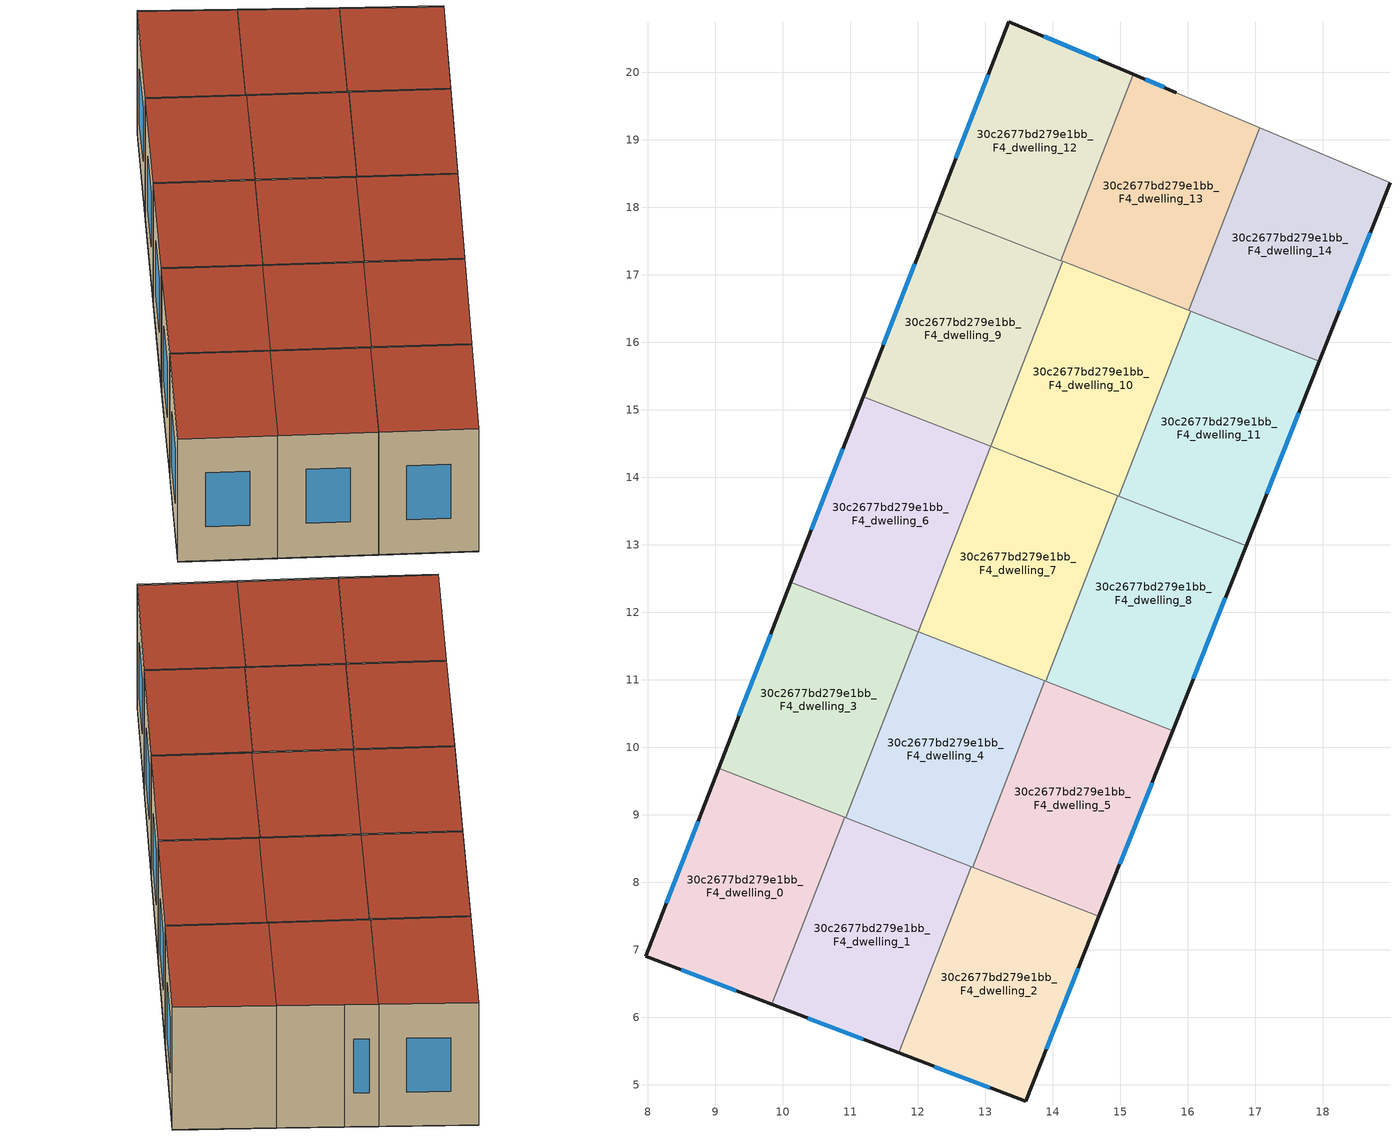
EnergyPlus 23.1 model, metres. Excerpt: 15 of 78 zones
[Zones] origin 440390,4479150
30c2677bd279e1bb_F4_dwelling_0
 floor to 30c2677bd279e1bb_F3_dwelling_0 (EU_floor_Construction): 9.84,6.19 10.92,8.96 9.05,9.69 7.97,6.91 z12
 wall outside (EU_wall_Construction): 9.84,6.19 7.97,6.91 9.05,9.69 z12:15
 wall to 30c2677bd279e1bb_F4_dwelling_1 (EU_wall_Construction): 10.92,8.96 9.84,6.19 z12:15
 wall to 30c2677bd279e1bb_F4_dwelling_3 (EU_wall_Construction): 9.05,9.69 10.92,8.96 z12:15
 window (EU_Window_Construction): 9.31,6.39 8.49,6.71 / 8.27,7.69 8.74,8.91 z12.84:14.16
 roof outside (EU_roof_Construction): 10.92,8.96 9.84,6.19 7.97,6.91 9.05,9.69 z15
30c2677bd279e1bb_F4_dwelling_1
 floor to 30c2677bd279e1bb_F3_dwelling_1 (EU_floor_Construction): 11.72,5.47 12.79,8.24 10.92,8.96 9.84,6.19 z12
 wall outside (EU_wall_Construction): 11.72,5.47 9.84,6.19 z12:15
 wall to 30c2677bd279e1bb_F4_dwelling_2 (EU_wall_Construction): 12.79,8.24 11.72,5.47 z12:15
 wall to 30c2677bd279e1bb_F4_dwelling_4 (EU_wall_Construction): 10.93,8.96 12.79,8.24 z12:15
 wall to 30c2677bd279e1bb_F4_dwelling_3 (EU_wall_Construction): 10.92,8.97 10.93,8.96 z12:15
 window (EU_Window_Construction): 11.19,5.68 10.37,5.99 z12.84:14.16
 roof outside (EU_roof_Construction): 12.79,8.24 11.72,5.47 9.84,6.19 10.92,8.96 z15
30c2677bd279e1bb_F4_dwelling_10
 floor to 30c2677bd279e1bb_F3_dwelling_10 (EU_floor_Construction): 14.98,13.72 16.04,16.46 14.15,17.2 13.08,14.46 z12
 wall to 30c2677bd279e1bb_F4_dwelling_11 (EU_wall_Construction): 16.04,16.46 14.98,13.72 z12:15
 wall to 30c2677bd279e1bb_F4_dwelling_9 (EU_wall_Construction): 13.08,14.46 14.15,17.2 z12:15
 wall to 30c2677bd279e1bb_F4_dwelling_7 (EU_wall_Construction): 14.96,13.73 13.08,14.46 z12:15
 wall to 30c2677bd279e1bb_F4_dwelling_13 (EU_wall_Construction): 14.15,17.2 16.02,16.48 z12:15
 wall to 30c2677bd279e1bb_F4_dwelling_8 (EU_wall_Construction): 14.98,13.73 14.96,13.73 z12:15
 wall to 30c2677bd279e1bb_F4_dwelling_14 (EU_wall_Construction): 16.02,16.48 16.04,16.46 z12:15
 roof outside (EU_roof_Construction): 16.04,16.46 14.98,13.72 13.08,14.46 14.15,17.2 z15
30c2677bd279e1bb_F4_dwelling_11
 floor to 30c2677bd279e1bb_F3_dwelling_11 (EU_floor_Construction): 16.86,12.99 17.95,15.72 16.04,16.46 14.98,13.72 z12
 wall outside (EU_wall_Construction): 17.95,15.72 16.86,12.99 z12:15
 wall to 30c2677bd279e1bb_F4_dwelling_8 (EU_wall_Construction): 16.86,12.99 14.98,13.72 z12:15
 wall to 30c2677bd279e1bb_F4_dwelling_14 (EU_wall_Construction): 16.04,16.46 17.95,15.72 z12:15
 window (EU_Window_Construction): 17.64,14.96 17.17,13.76 z12.84:14.16
 roof outside (EU_roof_Construction): 17.95,15.72 16.86,12.99 14.98,13.72 16.04,16.46 z15
30c2677bd279e1bb_F4_dwelling_12
 floor to 30c2677bd279e1bb_F3_dwelling_12 (EU_floor_Construction): 14.12,17.21 15.19,19.97 13.35,20.75 12.25,17.94 z12
 wall outside (EU_wall_Construction): 12.25,17.94 13.35,20.75 15.19,19.97 z12:15
 wall to 30c2677bd279e1bb_F4_dwelling_13 (EU_wall_Construction): 15.19,19.97 14.12,17.21 z12:15
 wall to 30c2677bd279e1bb_F4_dwelling_9 (EU_wall_Construction): 14.12,17.21 12.25,17.94 z12:15
 window (EU_Window_Construction): 12.56,18.73 13.04,19.96 / 13.87,20.53 14.67,20.19 z12.84:14.16
 roof outside (EU_roof_Construction): 15.19,19.97 14.12,17.21 12.25,17.94 13.35,20.75 z15
30c2677bd279e1bb_F4_dwelling_13
 floor to 30c2677bd279e1bb_F3_dwelling_13 (EU_floor_Construction): 16.02,16.47 17.07,19.18 15.83,19.7 15.19,19.97 14.12,17.21 z12
 wall outside (EU_wall_Construction): 15.19,19.97 15.83,19.7 z12:15
 wall adiabatic (EU_wall_Construction): 15.83,19.7 17.07,19.18 z12:15
 wall to 30c2677bd279e1bb_F4_dwelling_14 (EU_wall_Construction): 17.07,19.18 16.02,16.47 z12:15
 wall to 30c2677bd279e1bb_F4_dwelling_9 (EU_wall_Construction): 14.15,17.2 14.12,17.21 z12:15
 window (EU_Window_Construction): 15.37,19.9 15.65,19.78 z12.84:14.16
 roof outside (EU_roof_Construction): 17.07,19.18 16.02,16.47 14.12,17.21 15.19,19.97 15.83,19.7 z15
30c2677bd279e1bb_F4_dwelling_14
 floor to 30c2677bd279e1bb_F3_dwelling_14 (EU_floor_Construction): 17.95,15.72 18.99,18.37 17.07,19.18 16.02,16.47 z12
 wall outside (EU_wall_Construction): 18.99,18.37 17.95,15.72 z12:15
 wall adiabatic (EU_wall_Construction): 17.07,19.18 18.99,18.37 z12:15
 window (EU_Window_Construction): 18.7,17.62 18.24,16.47 z12.84:14.16
 roof outside (EU_roof_Construction): 18.99,18.37 17.95,15.72 16.02,16.47 17.07,19.18 z15
30c2677bd279e1bb_F4_dwelling_2
 floor to 30c2677bd279e1bb_F3_dwelling_2 (EU_floor_Construction): 13.59,4.76 14.68,7.5 12.79,8.24 11.72,5.47 z12
 wall outside (EU_wall_Construction): 14.68,7.5 13.59,4.76 11.72,5.47 z12:15
 wall to 30c2677bd279e1bb_F4_dwelling_5 (EU_wall_Construction): 12.81,8.23 14.68,7.5 z12:15
 wall to 30c2677bd279e1bb_F4_dwelling_4 (EU_wall_Construction): 12.79,8.24 12.81,8.23 z12:15
 window (EU_Window_Construction): 14.38,6.73 13.9,5.53 / 13.07,4.96 12.25,5.27 z12.84:14.16
 roof outside (EU_roof_Construction): 14.68,7.5 13.59,4.76 11.72,5.47 12.79,8.24 z15
30c2677bd279e1bb_F4_dwelling_3
 floor to 30c2677bd279e1bb_F3_dwelling_3 (EU_floor_Construction): 10.93,8.96 12,11.72 10.12,12.45 9.05,9.69 z12
 wall outside (EU_wall_Construction): 9.05,9.69 10.12,12.45 z12:15
 wall to 30c2677bd279e1bb_F4_dwelling_4 (EU_wall_Construction): 12,11.72 10.93,8.96 z12:15
 wall to 30c2677bd279e1bb_F4_dwelling_6 (EU_wall_Construction): 10.12,12.45 12,11.72 z12:15
 window (EU_Window_Construction): 9.35,10.47 9.82,11.68 z12.84:14.16
 roof outside (EU_roof_Construction): 12,11.72 10.93,8.96 9.05,9.69 10.12,12.45 z15
30c2677bd279e1bb_F4_dwelling_4
 floor to 30c2677bd279e1bb_F3_dwelling_4 (EU_floor_Construction): 12.81,8.23 13.88,10.99 12,11.72 10.93,8.96 z12
 wall to 30c2677bd279e1bb_F4_dwelling_5 (EU_wall_Construction): 13.88,10.99 12.81,8.23 z12:15
 wall to 30c2677bd279e1bb_F4_dwelling_7 (EU_wall_Construction): 12.01,11.72 13.88,10.99 z12:15
 roof outside (EU_roof_Construction): 13.88,10.99 12.81,8.23 10.93,8.96 12,11.72 z15
30c2677bd279e1bb_F4_dwelling_5
 floor to 30c2677bd279e1bb_F3_dwelling_5 (EU_floor_Construction): 14.68,7.5 15.78,10.25 13.88,10.99 12.81,8.23 z12
 wall outside (EU_wall_Construction): 15.78,10.25 14.68,7.5 z12:15
 wall to 30c2677bd279e1bb_F4_dwelling_8 (EU_wall_Construction): 13.9,10.98 15.78,10.25 z12:15
 wall to 30c2677bd279e1bb_F4_dwelling_7 (EU_wall_Construction): 13.88,10.99 13.9,10.98 z12:15
 window (EU_Window_Construction): 15.47,9.48 14.99,8.27 z12.84:14.16
 roof outside (EU_roof_Construction): 15.78,10.25 14.68,7.5 12.81,8.23 13.88,10.99 z15
30c2677bd279e1bb_F4_dwelling_6
 floor to 30c2677bd279e1bb_F3_dwelling_6 (EU_floor_Construction): 12.01,11.72 13.08,14.46 11.19,15.2 10.12,12.45 z12
 wall outside (EU_wall_Construction): 10.12,12.45 11.19,15.2 z12:15
 wall to 30c2677bd279e1bb_F4_dwelling_7 (EU_wall_Construction): 13.08,14.46 12.01,11.72 z12:15
 wall to 30c2677bd279e1bb_F4_dwelling_9 (EU_wall_Construction): 11.19,15.2 13.08,14.46 z12:15
 window (EU_Window_Construction): 10.42,13.22 10.89,14.43 z12.84:14.16
 roof outside (EU_roof_Construction): 13.08,14.46 12.01,11.72 10.12,12.45 11.19,15.2 z15
30c2677bd279e1bb_F4_dwelling_7
 floor to 30c2677bd279e1bb_F3_dwelling_7 (EU_floor_Construction): 13.9,10.98 14.96,13.73 13.08,14.46 12.01,11.72 z12
 wall to 30c2677bd279e1bb_F4_dwelling_8 (EU_wall_Construction): 14.96,13.73 13.9,10.98 z12:15
 roof outside (EU_roof_Construction): 14.96,13.73 13.9,10.98 12.01,11.72 13.08,14.46 z15
30c2677bd279e1bb_F4_dwelling_8
 floor to 30c2677bd279e1bb_F3_dwelling_8 (EU_floor_Construction): 15.78,10.25 16.86,12.99 13.47,14.31 14.96,13.73 13.9,10.98 z12
 wall outside (EU_wall_Construction): 16.86,12.99 15.78,10.25 z12:15
 wall adiabatic (EU_wall_Construction): 14.96,13.73 13.47,14.31 14.96,13.73 z12:15
 window (EU_Window_Construction): 16.56,12.22 16.08,11.02 z12.84:14.16
 roof outside (EU_roof_Construction): 16.86,12.99 15.78,10.25 13.9,10.98 14.96,13.73 13.47,14.31 z15
30c2677bd279e1bb_F4_dwelling_9
 floor to 30c2677bd279e1bb_F3_dwelling_9 (EU_floor_Construction): 13.08,14.46 14.15,17.2 12.25,17.94 11.19,15.2 z12
 wall outside (EU_wall_Construction): 11.19,15.2 12.25,17.94 z12:15
 window (EU_Window_Construction): 11.49,15.97 11.95,17.17 z12.84:14.16
 roof outside (EU_roof_Construction): 14.15,17.2 13.08,14.46 11.19,15.2 12.25,17.94 z15
[Building]
EU S2 Campaign: North Axis=0; Terrain=City; Solar Distribution=FullExterior
[Site:Location]
Madrid: Latitude=40.5; Longitude=-3.5; Time Zone=1; Elevation=609
[SizingPeriod:WeatherFileDays]
AnnualSizingPeriod: Begin Month=1; Begin Day of Month=1; End Month=12; End Day of Month=31; Day of Week for Start Day=Monday; Use Weather File Daylight Saving Period=No; Use Weather File Rain and Snow Indicators=No
[MATERIAL]
EU_InternalMass_Material: Roughness=MediumRough; Thickness=0.1; Conductivity=1; Density=1800; Specific Heat=900; Thermal Absorptance=0.9; Solar Absorptance=0.7; Visible Absorptance=0.7
[MATERIAL:NOMASS] Roughness=MediumRough; Thermal Absorptance=0.9; Solar Absorptance=0.7; Visible Absorptance=0.7
Name | Thermal Resistance
EU_wall_NoMass; EU_roof_NoMass | 2.16768
EU_floor_NoMass | 1.14339
[WINDOWMATERIAL:SIMPLEGLAZINGSYSTEM]
EU_Window_SimpleGlazing: UFactor=3.23888; Solar Heat Gain Coefficient=0.85; Visible Transmittance=0.85
[CONSTRUCTION]
EU_wall_Construction: EU_wall_NoMass
EU_roof_Construction: EU_roof_NoMass
EU_floor_Construction: EU_floor_NoMass
EU_InternalMass_Construction: EU_InternalMass_Material
EU_Window_Construction: EU_Window_SimpleGlazing
[ZONE] Type=1; Multiplier=1; Ceiling Height=autocalculate; Floor Area=autocalculate; Part of Total Floor Area=Yes
Name | Volume
30c2677bd279e1bb_F4_dwelling_0; 30c2677bd279e1bb_F4_dwelling_5 | 17.9264
30c2677bd279e1bb_F4_dwelling_1 | 17.9268
30c2677bd279e1bb_F4_dwelling_10 | 17.9202
30c2677bd279e1bb_F4_dwelling_11 | 17.9312
30c2677bd279e1bb_F4_dwelling_12 | 17.9246
30c2677bd279e1bb_F4_dwelling_13 | 17.9128
30c2677bd279e1bb_F4_dwelling_14 | 17.9238
30c2677bd279e1bb_F4_dwelling_2 | 17.9176
30c2677bd279e1bb_F4_dwelling_3 | 17.9282
30c2677bd279e1bb_F4_dwelling_4; 30c2677bd279e1bb_F4_dwelling_8 | 17.9227
30c2677bd279e1bb_F4_dwelling_6 | 17.9165
30c2677bd279e1bb_F4_dwelling_7 | 17.9194
30c2677bd279e1bb_F4_dwelling_9 | 17.929
[INTERNALMASS] Construction=EU_InternalMass_Construction
Name | Zone or ZoneList | Surface Area
30c2677bd279e1bb_F4_dwelling_0_EU_InternalMass | 30c2677bd279e1bb_F4_dwelling_0 | 5.97553
30c2677bd279e1bb_F4_dwelling_1_EU_InternalMass | 30c2677bd279e1bb_F4_dwelling_1 | 5.97545
30c2677bd279e1bb_F4_dwelling_2_EU_InternalMass | 30c2677bd279e1bb_F4_dwelling_2 | 5.97254
30c2677bd279e1bb_F4_dwelling_3_EU_InternalMass | 30c2677bd279e1bb_F4_dwelling_3 | 5.97599
30c2677bd279e1bb_F4_dwelling_4_EU_InternalMass | 30c2677bd279e1bb_F4_dwelling_4 | 5.97425
30c2677bd279e1bb_F4_dwelling_5_EU_InternalMass | 30c2677bd279e1bb_F4_dwelling_5 | 5.97545
30c2677bd279e1bb_F4_dwelling_6_EU_InternalMass | 30c2677bd279e1bb_F4_dwelling_6 | 5.97214
30c2677bd279e1bb_F4_dwelling_7_EU_InternalMass | 30c2677bd279e1bb_F4_dwelling_7 | 5.9732
30c2677bd279e1bb_F4_dwelling_8_EU_InternalMass | 30c2677bd279e1bb_F4_dwelling_8 | 5.97472
30c2677bd279e1bb_F4_dwelling_9_EU_InternalMass | 30c2677bd279e1bb_F4_dwelling_9 | 5.9762
30c2677bd279e1bb_F4_dwelling_10_EU_InternalMass | 30c2677bd279e1bb_F4_dwelling_10 | 5.9734
30c2677bd279e1bb_F4_dwelling_11_EU_InternalMass | 30c2677bd279e1bb_F4_dwelling_11 | 5.97715
30c2677bd279e1bb_F4_dwelling_12_EU_InternalMass | 30c2677bd279e1bb_F4_dwelling_12 | 5.97499
30c2677bd279e1bb_F4_dwelling_13_EU_InternalMass | 30c2677bd279e1bb_F4_dwelling_13 | 5.97099
30c2677bd279e1bb_F4_dwelling_14_EU_InternalMass | 30c2677bd279e1bb_F4_dwelling_14 | 5.97454
[OTHEREQUIPMENT] Fuel Type=Electricity; Design Level Calculation Method=Watts/Area; Power per Zone Floor Area=1; Fraction Latent=0; Fraction Radiant=0; Fraction Lost=0; Carbon Dioxide Generation Rate=0; EndUse Subcategory=EU_Step8_InternalGains
Name | Zone or ZoneList or Space or SpaceList | Schedule
EU_Step8_InternalGain_30c2677bd279e1bb_F4_dwelling_0_f000 | 30c2677bd279e1bb_F4_dwelling_0 | EU_Step8_GainSchedule_30c2677bd279e1bb_F4_dwelling_0_f000
EU_Step8_InternalGain_30c2677bd279e1bb_F4_dwelling_1_f000 | 30c2677bd279e1bb_F4_dwelling_1 | EU_Step8_GainSchedule_30c2677bd279e1bb_F4_dwelling_1_f000
EU_Step8_InternalGain_30c2677bd279e1bb_F4_dwelling_2_f000 | 30c2677bd279e1bb_F4_dwelling_2 | EU_Step8_GainSchedule_30c2677bd279e1bb_F4_dwelling_2_f000
EU_Step8_InternalGain_30c2677bd279e1bb_F4_dwelling_3_f000 | 30c2677bd279e1bb_F4_dwelling_3 | EU_Step8_GainSchedule_30c2677bd279e1bb_F4_dwelling_3_f000
EU_Step8_InternalGain_30c2677bd279e1bb_F4_dwelling_4_f000 | 30c2677bd279e1bb_F4_dwelling_4 | EU_Step8_GainSchedule_30c2677bd279e1bb_F4_dwelling_4_f000
EU_Step8_InternalGain_30c2677bd279e1bb_F4_dwelling_5_f000 | 30c2677bd279e1bb_F4_dwelling_5 | EU_Step8_GainSchedule_30c2677bd279e1bb_F4_dwelling_5_f000
EU_Step8_InternalGain_30c2677bd279e1bb_F4_dwelling_6_f000 | 30c2677bd279e1bb_F4_dwelling_6 | EU_Step8_GainSchedule_30c2677bd279e1bb_F4_dwelling_6_f000
EU_Step8_InternalGain_30c2677bd279e1bb_F4_dwelling_7_f000 | 30c2677bd279e1bb_F4_dwelling_7 | EU_Step8_GainSchedule_30c2677bd279e1bb_F4_dwelling_7_f000
EU_Step8_InternalGain_30c2677bd279e1bb_F4_dwelling_8_f000 | 30c2677bd279e1bb_F4_dwelling_8 | EU_Step8_GainSchedule_30c2677bd279e1bb_F4_dwelling_8_f000
EU_Step8_InternalGain_30c2677bd279e1bb_F4_dwelling_9_f000 | 30c2677bd279e1bb_F4_dwelling_9 | EU_Step8_GainSchedule_30c2677bd279e1bb_F4_dwelling_9_f000
EU_Step8_InternalGain_30c2677bd279e1bb_F4_dwelling_10_f000 | 30c2677bd279e1bb_F4_dwelling_10 | EU_Step8_GainSchedule_30c2677bd279e1bb_F4_dwelling_10_f000
EU_Step8_InternalGain_30c2677bd279e1bb_F4_dwelling_11_f000 | 30c2677bd279e1bb_F4_dwelling_11 | EU_Step8_GainSchedule_30c2677bd279e1bb_F4_dwelling_11_f000
EU_Step8_InternalGain_30c2677bd279e1bb_F4_dwelling_12_f000 | 30c2677bd279e1bb_F4_dwelling_12 | EU_Step8_GainSchedule_30c2677bd279e1bb_F4_dwelling_12_f000
EU_Step8_InternalGain_30c2677bd279e1bb_F4_dwelling_13_f000 | 30c2677bd279e1bb_F4_dwelling_13 | EU_Step8_GainSchedule_30c2677bd279e1bb_F4_dwelling_13_f000
EU_Step8_InternalGain_30c2677bd279e1bb_F4_dwelling_14_f000 | 30c2677bd279e1bb_F4_dwelling_14 | EU_Step8_GainSchedule_30c2677bd279e1bb_F4_dwelling_14_f000
[ZONEVENTILATION:DESIGNFLOWRATE] Schedule=EU_AlwaysOn; Design Flow Rate Calculation Method=AirChanges/Hour; Air Changes per Hour=0.480546; Ventilation Type=Natural; Fan Pressure Rise=0; Fan Total Efficiency=1; Constant Term Coefficient=1; Temperature Term Coefficient=0; Velocity Term Coefficient=0; Velocity Squared Term Coefficient=0; Minimum Indoor Temperature=-100; Maximum Indoor Temperature=100; Delta Temperature=-100; Minimum Outdoor Temperature=-100; Maximum Outdoor Temperature=100; Maximum Wind Speed=40
Name | Zone or ZoneList or Space or SpaceList
EU_ConstantAir_30c2677bd279e1bb_F4_dwelling_0 | 30c2677bd279e1bb_F4_dwelling_0
EU_ConstantAir_30c2677bd279e1bb_F4_dwelling_1 | 30c2677bd279e1bb_F4_dwelling_1
EU_ConstantAir_30c2677bd279e1bb_F4_dwelling_2 | 30c2677bd279e1bb_F4_dwelling_2
EU_ConstantAir_30c2677bd279e1bb_F4_dwelling_3 | 30c2677bd279e1bb_F4_dwelling_3
EU_ConstantAir_30c2677bd279e1bb_F4_dwelling_4 | 30c2677bd279e1bb_F4_dwelling_4
EU_ConstantAir_30c2677bd279e1bb_F4_dwelling_5 | 30c2677bd279e1bb_F4_dwelling_5
EU_ConstantAir_30c2677bd279e1bb_F4_dwelling_6 | 30c2677bd279e1bb_F4_dwelling_6
EU_ConstantAir_30c2677bd279e1bb_F4_dwelling_7 | 30c2677bd279e1bb_F4_dwelling_7
EU_ConstantAir_30c2677bd279e1bb_F4_dwelling_8 | 30c2677bd279e1bb_F4_dwelling_8
EU_ConstantAir_30c2677bd279e1bb_F4_dwelling_9 | 30c2677bd279e1bb_F4_dwelling_9
EU_ConstantAir_30c2677bd279e1bb_F4_dwelling_10 | 30c2677bd279e1bb_F4_dwelling_10
EU_ConstantAir_30c2677bd279e1bb_F4_dwelling_11 | 30c2677bd279e1bb_F4_dwelling_11
EU_ConstantAir_30c2677bd279e1bb_F4_dwelling_12 | 30c2677bd279e1bb_F4_dwelling_12
EU_ConstantAir_30c2677bd279e1bb_F4_dwelling_13 | 30c2677bd279e1bb_F4_dwelling_13
EU_ConstantAir_30c2677bd279e1bb_F4_dwelling_14 | 30c2677bd279e1bb_F4_dwelling_14
[HVACTEMPLATE:THERMOSTAT] Constant Heating Setpoint=20; Constant Cooling Setpoint=50
EU_HeatOnly_30c2677bd279e1bb_F3_dwelling_3; EU_HeatOnly_30c2677bd279e1bb_F3_dwelling_4; EU_HeatOnly_30c2677bd279e1bb_F3_dwelling_5; EU_HeatOnly_30c2677bd279e1bb_F3_dwelling_6; EU_HeatOnly_30c2677bd279e1bb_F3_dwelling_7; EU_HeatOnly_30c2677bd279e1bb_F3_dwelling_8; EU_HeatOnly_30c2677bd279e1bb_F3_dwelling_9; EU_HeatOnly_30c2677bd279e1bb_F3_dwelling_10; EU_HeatOnly_30c2677bd279e1bb_F3_dwelling_11; EU_HeatOnly_30c2677bd279e1bb_F3_dwelling_12; EU_HeatOnly_30c2677bd279e1bb_F3_dwelling_13; EU_HeatOnly_30c2677bd279e1bb_F3_dwelling_14; EU_HeatOnly_30c2677bd279e1bb_F4_dwelling_0; EU_HeatOnly_30c2677bd279e1bb_F4_dwelling_1; EU_HeatOnly_30c2677bd279e1bb_F4_dwelling_2; EU_HeatOnly_30c2677bd279e1bb_F4_dwelling_3; EU_HeatOnly_30c2677bd279e1bb_F4_dwelling_4; EU_HeatOnly_30c2677bd279e1bb_F4_dwelling_5; EU_HeatOnly_30c2677bd279e1bb_F4_dwelling_6; EU_HeatOnly_30c2677bd279e1bb_F4_dwelling_7; EU_HeatOnly_30c2677bd279e1bb_F4_dwelling_8; EU_HeatOnly_30c2677bd279e1bb_F4_dwelling_9; EU_HeatOnly_30c2677bd279e1bb_F4_dwelling_10; EU_HeatOnly_30c2677bd279e1bb_F4_dwelling_11; EU_HeatOnly_30c2677bd279e1bb_F4_dwelling_12; EU_HeatOnly_30c2677bd279e1bb_F4_dwelling_13; EU_HeatOnly_30c2677bd279e1bb_F4_dwelling_14
[HVACTEMPLATE:ZONE:IDEALLOADSAIRSYSTEM] System Availability Schedule=EU_AlwaysOn; Maximum Heating Supply Air Temperature=50; Minimum Cooling Supply Air Temperature=13; Maximum Heating Supply Air Humidity Ratio=0.0156; Minimum Cooling Supply Air Humidity Ratio=0.0077; Heating Limit=NoLimit; Cooling Limit=NoLimit; Heating Availability Schedule=EU_AlwaysOn; Cooling Availability Schedule=EU_CoolingOff; Dehumidification Control Type=ConstantSensibleHeatRatio; Cooling Sensible Heat Ratio=0.7; Dehumidification Setpoint=60; Humidification Control Type=None; Humidification Setpoint=30; Outdoor Air Method=None; Outdoor Air Flow Rate per Person=0.00944; Outdoor Air Flow Rate per Zone Floor Area=0; Outdoor Air Flow Rate per Zone=0; Demand Controlled Ventilation Type=None; Outdoor Air Economizer Type=NoEconomizer; Heat Recovery Type=None; Sensible Heat Recovery Effectiveness=0.7; Latent Heat Recovery Effectiveness=0.65
Name | Template Thermostat
30c2677bd279e1bb_F4_dwelling_0 | EU_HeatOnly_30c2677bd279e1bb_F4_dwelling_0
30c2677bd279e1bb_F4_dwelling_1 | EU_HeatOnly_30c2677bd279e1bb_F4_dwelling_1
30c2677bd279e1bb_F4_dwelling_2 | EU_HeatOnly_30c2677bd279e1bb_F4_dwelling_2
30c2677bd279e1bb_F4_dwelling_3 | EU_HeatOnly_30c2677bd279e1bb_F4_dwelling_3
30c2677bd279e1bb_F4_dwelling_4 | EU_HeatOnly_30c2677bd279e1bb_F4_dwelling_4
30c2677bd279e1bb_F4_dwelling_5 | EU_HeatOnly_30c2677bd279e1bb_F4_dwelling_5
30c2677bd279e1bb_F4_dwelling_6 | EU_HeatOnly_30c2677bd279e1bb_F4_dwelling_6
30c2677bd279e1bb_F4_dwelling_7 | EU_HeatOnly_30c2677bd279e1bb_F4_dwelling_7
30c2677bd279e1bb_F4_dwelling_8 | EU_HeatOnly_30c2677bd279e1bb_F4_dwelling_8
30c2677bd279e1bb_F4_dwelling_9 | EU_HeatOnly_30c2677bd279e1bb_F4_dwelling_9
30c2677bd279e1bb_F4_dwelling_10 | EU_HeatOnly_30c2677bd279e1bb_F4_dwelling_10
30c2677bd279e1bb_F4_dwelling_11 | EU_HeatOnly_30c2677bd279e1bb_F4_dwelling_11
30c2677bd279e1bb_F4_dwelling_12 | EU_HeatOnly_30c2677bd279e1bb_F4_dwelling_12
30c2677bd279e1bb_F4_dwelling_13 | EU_HeatOnly_30c2677bd279e1bb_F4_dwelling_13
30c2677bd279e1bb_F4_dwelling_14 | EU_HeatOnly_30c2677bd279e1bb_F4_dwelling_14
[SIZING:ZONE] Zone Cooling Design Supply Air Temperature Input Method=SupplyAirTemperature; Zone Cooling Design Supply Air Temperature=13; Zone Heating Design Supply Air Temperature Input Method=SupplyAirTemperature; Zone Heating Design Supply Air Temperature=50; Zone Cooling Design Supply Air Humidity Ratio=0.008; Zone Heating Design Supply Air Humidity Ratio=0.008; Cooling Design Air Flow Method=DesignDay; Cooling Design Air Flow Rate=0; Cooling Minimum Air Flow per Zone Floor Area=0.000762; Cooling Minimum Air Flow=0; Cooling Minimum Air Flow Fraction=0.2; Heating Design Air Flow Method=DesignDay; Heating Design Air Flow Rate=0; Heating Maximum Air Flow per Zone Floor Area=0.002032; Heating Maximum Air Flow=0.141576; Heating Maximum Air Flow Fraction=0.3; Account for Dedicated Outdoor Air System=No; Dedicated Outdoor Air System Control Strategy=NeutralSupplyAir; Dedicated Outdoor Air Low Setpoint Temperature for Design=autosize; Dedicated Outdoor Air High Setpoint Temperature for Design=autosize; Zone Load Sizing Method=Sensible Load Only No Latent Load; Zone Latent Cooling Design Supply Air Humidity Ratio Input Method=HumidityRatioDifference; Zone Cooling Design Supply Air Humidity Ratio Difference=0.005; Zone Latent Heating Design Supply Air Humidity Ratio Input Method=HumidityRatioDifference; Zone Humidification Design Supply Air Humidity Ratio Difference=0.005
30c2677bd279e1bb_F4_dwelling_0; 30c2677bd279e1bb_F4_dwelling_1; 30c2677bd279e1bb_F4_dwelling_2; 30c2677bd279e1bb_F4_dwelling_3; 30c2677bd279e1bb_F4_dwelling_4; 30c2677bd279e1bb_F4_dwelling_5; 30c2677bd279e1bb_F4_dwelling_6; 30c2677bd279e1bb_F4_dwelling_7; 30c2677bd279e1bb_F4_dwelling_8; 30c2677bd279e1bb_F4_dwelling_9; 30c2677bd279e1bb_F4_dwelling_10; 30c2677bd279e1bb_F4_dwelling_11; 30c2677bd279e1bb_F4_dwelling_12; 30c2677bd279e1bb_F4_dwelling_13; 30c2677bd279e1bb_F4_dwelling_14
[SCHEDULE:CONSTANT]
Name | Hourly Value
EU_AlwaysOn | 1
EU_CoolingOff | 0
[SCHEDULE:FILE] Column Number=1; Rows to Skip at Top=0; Number of Hours of Data=8760; Column Separator=Comma; Interpolate to Timestep=No; Minutes per Item=60; Adjust Schedule for Daylight Savings=Yes
Name | File
EU_Step8_GainSchedule_30c2677bd279e1bb_F4_dwelling_0_f000 | ../../schedules/30c2677bd279e1bb/30c2677bd279e1bb_F4_dwelling_0_f000_gain.csv
EU_Step8_GainSchedule_30c2677bd279e1bb_F4_dwelling_1_f000 | ../../schedules/30c2677bd279e1bb/30c2677bd279e1bb_F4_dwelling_1_f000_gain.csv
EU_Step8_GainSchedule_30c2677bd279e1bb_F4_dwelling_2_f000 | ../../schedules/30c2677bd279e1bb/30c2677bd279e1bb_F4_dwelling_2_f000_gain.csv
EU_Step8_GainSchedule_30c2677bd279e1bb_F4_dwelling_3_f000 | ../../schedules/30c2677bd279e1bb/30c2677bd279e1bb_F4_dwelling_3_f000_gain.csv
EU_Step8_GainSchedule_30c2677bd279e1bb_F4_dwelling_4_f000 | ../../schedules/30c2677bd279e1bb/30c2677bd279e1bb_F4_dwelling_4_f000_gain.csv
EU_Step8_GainSchedule_30c2677bd279e1bb_F4_dwelling_5_f000 | ../../schedules/30c2677bd279e1bb/30c2677bd279e1bb_F4_dwelling_5_f000_gain.csv
EU_Step8_GainSchedule_30c2677bd279e1bb_F4_dwelling_6_f000 | ../../schedules/30c2677bd279e1bb/30c2677bd279e1bb_F4_dwelling_6_f000_gain.csv
EU_Step8_GainSchedule_30c2677bd279e1bb_F4_dwelling_7_f000 | ../../schedules/30c2677bd279e1bb/30c2677bd279e1bb_F4_dwelling_7_f000_gain.csv
EU_Step8_GainSchedule_30c2677bd279e1bb_F4_dwelling_8_f000 | ../../schedules/30c2677bd279e1bb/30c2677bd279e1bb_F4_dwelling_8_f000_gain.csv
EU_Step8_GainSchedule_30c2677bd279e1bb_F4_dwelling_9_f000 | ../../schedules/30c2677bd279e1bb/30c2677bd279e1bb_F4_dwelling_9_f000_gain.csv
EU_Step8_GainSchedule_30c2677bd279e1bb_F4_dwelling_10_f000 | ../../schedules/30c2677bd279e1bb/30c2677bd279e1bb_F4_dwelling_10_f000_gain.csv
EU_Step8_GainSchedule_30c2677bd279e1bb_F4_dwelling_11_f000 | ../../schedules/30c2677bd279e1bb/30c2677bd279e1bb_F4_dwelling_11_f000_gain.csv
EU_Step8_GainSchedule_30c2677bd279e1bb_F4_dwelling_12_f000 | ../../schedules/30c2677bd279e1bb/30c2677bd279e1bb_F4_dwelling_12_f000_gain.csv
EU_Step8_GainSchedule_30c2677bd279e1bb_F4_dwelling_13_f000 | ../../schedules/30c2677bd279e1bb/30c2677bd279e1bb_F4_dwelling_13_f000_gain.csv
EU_Step8_GainSchedule_30c2677bd279e1bb_F4_dwelling_14_f000 | ../../schedules/30c2677bd279e1bb/30c2677bd279e1bb_F4_dwelling_14_f000_gain.csv
